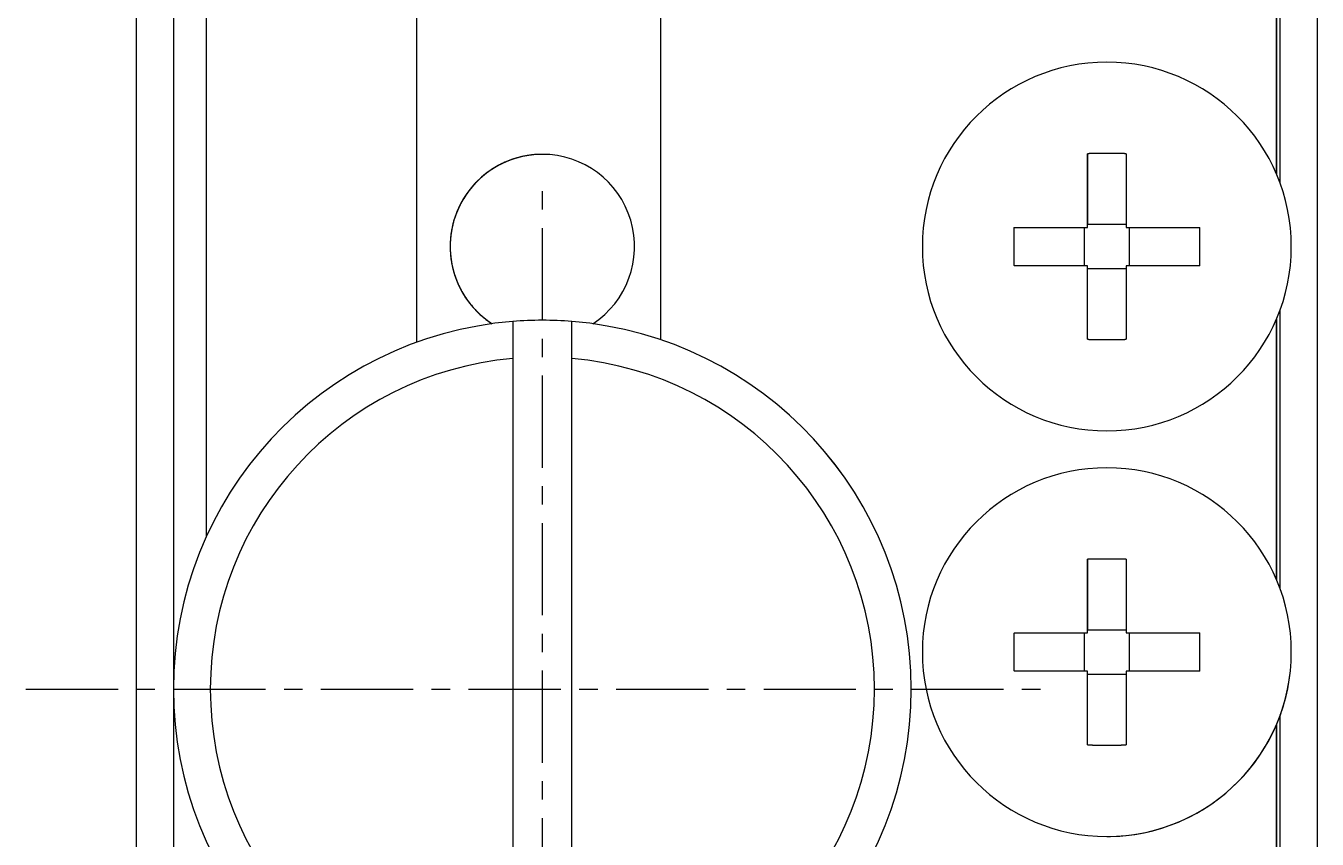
# Model space of a CAD drawing. Extents: x 32 to 301, y 48 to 360.
# Drawn here: x 176.96 to 194.46, y 133.35 to 144.37 of the extents above; entities that cross this region are included whole.
import ezdxf

# ---------------------------------------------------------------- set-up
doc = ezdxf.new("R2010")
doc.units = 0
doc.linetypes.add('CENTER', pattern=[2, 1.25, -0.25, 0.25, -0.25])
doc.layers.get('0').update_dxf_attribs({"linetype": 'CONTINUOUS'})

msp = doc.modelspace()

# ---------------------------------------------------------------- linework, layer by layer
at = {"color": 7, "linetype": 'CONTINUOUS'}
for p, q in [((178.463, 121.882), (178.463, 160.882)), ((178.963, 160.882), (178.963, 135.428)), ((193.963, 142.235), (193.963, 160.882)), ((194.463, 160.382), (194.463, 121.382)), ((179.413, 137.456), (179.413, 147.382)), ((193.913, 142.362), (193.913, 147.382)), ((193.913, 147.382), (193.913, 142.362)), ((182.263, 140.085), (182.263, 146.082)), ((182.263, 140.085), (182.263, 146.082)), ((185.563, 146.082), (185.563, 140.12)), ((191.353, 142.641), (191.353, 141.684)), ((191.353, 141.642), (191.353, 142.641)), ((191.873, 142.641), (191.873, 141.642)), ((190.355, 141.642), (191.353, 141.642)), ((191.312, 141.122), (191.312, 141.642)), ((191.353, 141.684), (191.873, 141.684)), ((191.353, 141.642), (191.353, 141.684)), ((191.873, 141.642), (192.872, 141.642)), ((191.915, 141.642), (191.915, 141.122)), ((191.353, 141.122), (190.355, 141.122)), ((191.353, 141.081), (191.353, 141.122)), ((191.353, 140.124), (191.353, 141.122)), ((191.873, 141.081), (191.353, 141.081)), ((191.353, 140.124), (191.353, 141.081)), ((192.872, 141.122), (191.873, 141.122)), ((191.873, 141.122), (191.873, 140.124)), ((193.963, 136.735), (193.963, 140.53)), ((183.563, 140.366), (183.563, 130.398)), ((183.563, 140.366), (183.563, 139.865)), ((184.363, 139.865), (184.363, 140.366)), ((193.913, 136.862), (193.913, 140.403)), ((193.913, 140.403), (193.913, 136.862)), ((183.563, 139.865), (183.563, 130.9)), ((184.363, 130.9), (184.363, 139.865)), ((191.353, 137.141), (191.353, 136.184)), ((191.353, 136.142), (191.353, 137.141)), ((191.873, 137.141), (191.873, 136.142)), ((191.353, 136.184), (191.873, 136.184)), ((191.353, 136.142), (191.353, 136.184)), ((190.355, 136.142), (191.353, 136.142)), ((191.312, 135.622), (191.312, 136.142)), ((191.873, 136.142), (192.872, 136.142)), ((191.915, 136.142), (191.915, 135.622)), ((191.353, 135.622), (190.355, 135.622)), ((191.353, 135.581), (191.353, 135.622)), ((191.353, 134.624), (191.353, 135.622)), ((191.873, 135.581), (191.353, 135.581)), ((191.353, 134.624), (191.353, 135.581)), ((192.872, 135.622), (191.873, 135.622)), ((191.873, 135.622), (191.873, 134.624)), ((178.963, 135.337), (178.963, 121.882)), ((193.963, 131.235), (193.963, 135.03)), ((193.913, 131.362), (193.913, 134.903)), ((193.913, 134.903), (193.913, 131.362))]:
    msp.add_line(p, q, dxfattribs=at)
at = {"color": 1, "linetype": 'CENTER'}
for p, q in [((183.963, 128.382), (183.963, 142.382)), ((176.963, 135.382), (190.963, 135.382))]:
    msp.add_line(p, q, dxfattribs=at)
at = {"color": 7, "linetype": 'CONTINUOUS'}
for points in [[(183.963, 142.632, 0), (183.938, 142.632, 0), (183.913, 142.631, 0), (183.888, 142.63, 0), (183.863, 142.628, 0), (183.838, 142.626, 0), (183.814, 142.623, 0), (183.789, 142.62, 0), (183.764, 142.616, 0), (183.739, 142.612, 0), (183.715, 142.607, 0), (183.69, 142.602, 0), (183.666, 142.597, 0), (183.642, 142.59, 0), (183.617, 142.584, 0), (183.593, 142.576, 0), (183.57, 142.569, 0), (183.546, 142.561, 0), (183.522, 142.552, 0), (183.499, 142.543, 0), (183.476, 142.534, 0), (183.453, 142.524, 0), (183.43, 142.513, 0), (183.408, 142.502, 0), (183.385, 142.491, 0), (183.363, 142.479, 0), (183.342, 142.467, 0), (183.32, 142.454, 0), (183.299, 142.441, 0), (183.278, 142.428, 0), (183.257, 142.414, 0), (183.236, 142.399, 0), (183.216, 142.384, 0), (183.196, 142.369, 0), (183.176, 142.354, 0), (183.157, 142.338, 0), (183.138, 142.321, 0), (183.12, 142.305, 0), (183.101, 142.288, 0), (183.083, 142.27, 0), (183.066, 142.252, 0), (183.048, 142.234, 0), (183.032, 142.216, 0), (183.015, 142.197, 0), (182.999, 142.178, 0), (182.983, 142.158, 0), (182.968, 142.139, 0), (182.953, 142.118, 0), (182.938, 142.098, 0), (182.924, 142.077, 0), (182.911, 142.056, 0), (182.897, 142.035, 0), (182.884, 142.014, 0), (182.872, 141.992, 0), (182.86, 141.97, 0), (182.849, 141.948, 0), (182.837, 141.925, 0), (182.827, 141.903, 0), (182.817, 141.88, 0), (182.807, 141.857, 0), (182.798, 141.834, 0), (182.789, 141.81, 0), (182.78, 141.786, 0), (182.773, 141.763, 0), (182.765, 141.739, 0), (182.758, 141.715, 0), (182.752, 141.691, 0), (182.746, 141.666, 0), (182.741, 141.642, 0), (182.736, 141.617, 0), (182.731, 141.593, 0), (182.727, 141.568, 0), (182.724, 141.543, 0), (182.721, 141.518, 0), (182.718, 141.493, 0), (182.716, 141.468, 0), (182.715, 141.443, 0), (182.714, 141.418, 0), (182.713, 141.393, 0), (182.713, 141.368, 0), (182.714, 141.343, 0), (182.715, 141.318, 0), (182.717, 141.293, 0), (182.719, 141.268, 0), (182.721, 141.243, 0), (182.724, 141.219, 0), (182.728, 141.194, 0), (182.732, 141.169, 0), (182.736, 141.144, 0), (182.741, 141.12, 0), (182.747, 141.096, 0), (182.753, 141.071, 0), (182.759, 141.047, 0), (182.766, 141.023, 0), (182.774, 140.999, 0), (182.782, 140.975, 0), (182.79, 140.952, 0), (182.799, 140.928, 0), (182.808, 140.905, 0), (182.818, 140.882, 0), (182.828, 140.859, 0), (182.839, 140.837, 0), (182.85, 140.814, 0), (182.862, 140.792, 0), (182.874, 140.77, 0), (182.886, 140.748, 0), (182.899, 140.727, 0), (182.912, 140.706, 0), (182.926, 140.685, 0), (182.94, 140.664, 0), (182.955, 140.644, 0), (182.97, 140.624, 0), (182.985, 140.604, 0), (183.001, 140.585, 0), (183.017, 140.566, 0), (183.034, 140.547, 0), (183.051, 140.528, 0), (183.068, 140.51, 0), (183.086, 140.492, 0), (183.104, 140.475, 0), (183.122, 140.458, 0), (183.141, 140.441, 0), (183.16, 140.425, 0), (183.179, 140.409, 0), (183.199, 140.394, 0), (183.219, 140.379, 0), (183.239, 140.364, 0), (183.259, 140.35, 0), (183.28, 140.336, 0)], [(183.963, 142.632, 0), (183.95, 142.632, 0), (183.936, 142.632, 0), (183.923, 142.632, 0), (183.91, 142.631, 0), (183.896, 142.631, 0), (183.883, 142.63, 0), (183.869, 142.629, 0), (183.856, 142.628, 0), (183.842, 142.627, 0), (183.829, 142.625, 0), (183.816, 142.624, 0), (183.802, 142.622, 0), (183.789, 142.62, 0), (183.775, 142.618, 0), (183.762, 142.616, 0), (183.749, 142.614, 0), (183.736, 142.612, 0), (183.722, 142.609, 0), (183.709, 142.606, 0), (183.696, 142.604, 0), (183.683, 142.601, 0), (183.67, 142.597, 0), (183.657, 142.594, 0), (183.644, 142.591, 0), (183.631, 142.587, 0), (183.618, 142.584, 0), (183.605, 142.58, 0), (183.592, 142.576, 0), (183.579, 142.572, 0), (183.566, 142.568, 0), (183.553, 142.563, 0), (183.541, 142.559, 0), (183.528, 142.554, 0), (183.515, 142.549, 0), (183.503, 142.545, 0), (183.49, 142.54, 0), (183.478, 142.534, 0), (183.466, 142.529, 0), (183.453, 142.524, 0), (183.441, 142.518, 0), (183.429, 142.512, 0), (183.417, 142.507, 0), (183.405, 142.501, 0), (183.393, 142.495, 0), (183.381, 142.488, 0), (183.369, 142.482, 0), (183.357, 142.475, 0), (183.345, 142.469, 0), (183.333, 142.462, 0), (183.322, 142.455, 0), (183.31, 142.448, 0), (183.299, 142.441, 0), (183.288, 142.434, 0), (183.276, 142.427, 0), (183.265, 142.419, 0), (183.254, 142.412, 0), (183.243, 142.404, 0), (183.232, 142.396, 0), (183.221, 142.388, 0), (183.21, 142.38, 0), (183.199, 142.372, 0), (183.189, 142.364, 0), (183.178, 142.355, 0), (183.168, 142.347, 0), (183.158, 142.338, 0), (183.147, 142.329, 0), (183.137, 142.32, 0), (183.127, 142.311, 0), (183.117, 142.302, 0), (183.107, 142.293, 0), (183.097, 142.284, 0), (183.088, 142.275, 0), (183.078, 142.265, 0), (183.069, 142.255, 0), (183.059, 142.246, 0), (183.05, 142.236, 0), (183.041, 142.226, 0), (183.032, 142.216, 0), (183.023, 142.206, 0), (183.014, 142.196, 0), (183.006, 142.186, 0), (182.997, 142.175, 0), (182.988, 142.165, 0), (182.98, 142.154, 0), (182.972, 142.144, 0), (182.964, 142.133, 0), (182.956, 142.122, 0), (182.948, 142.111, 0), (182.94, 142.1, 0), (182.932, 142.089, 0), (182.925, 142.078, 0), (182.917, 142.067, 0), (182.91, 142.055, 0), (182.903, 142.044, 0), (182.896, 142.032, 0), (182.889, 142.021, 0), (182.882, 142.009, 0), (182.875, 141.998, 0), (182.869, 141.986, 0), (182.862, 141.974, 0), (182.856, 141.962, 0), (182.85, 141.95, 0), (182.844, 141.938, 0), (182.838, 141.926, 0), (182.832, 141.914, 0), (182.826, 141.902, 0), (182.821, 141.889, 0), (182.815, 141.877, 0), (182.81, 141.865, 0), (182.805, 141.852, 0), (182.8, 141.84, 0), (182.795, 141.827, 0), (182.79, 141.814, 0), (182.786, 141.802, 0), (182.781, 141.789, 0), (182.777, 141.776, 0), (182.773, 141.763, 0), (182.769, 141.751, 0), (182.765, 141.738, 0), (182.761, 141.725, 0), (182.758, 141.712, 0), (182.754, 141.699, 0), (182.751, 141.686, 0), (182.748, 141.673, 0), (182.744, 141.659, 0), (182.742, 141.646, 0), (182.739, 141.633, 0), (182.736, 141.62, 0)], [(191.873, 142.641, 0), (191.869, 142.641, 0), (191.865, 142.641, 0), (191.861, 142.641, 0), (191.857, 142.641, 0), (191.853, 142.642, 0), (191.849, 142.642, 0), (191.845, 142.642, 0), (191.841, 142.642, 0), (191.837, 142.642, 0), (191.833, 142.642, 0), (191.829, 142.642, 0), (191.825, 142.642, 0), (191.82, 142.642, 0), (191.816, 142.642, 0), (191.812, 142.642, 0), (191.808, 142.643, 0), (191.804, 142.643, 0), (191.8, 142.643, 0), (191.796, 142.643, 0), (191.792, 142.643, 0), (191.788, 142.643, 0), (191.784, 142.643, 0), (191.78, 142.643, 0), (191.776, 142.643, 0), (191.772, 142.643, 0), (191.768, 142.643, 0), (191.764, 142.643, 0), (191.76, 142.643, 0), (191.756, 142.643, 0), (191.751, 142.643, 0), (191.747, 142.644, 0), (191.743, 142.644, 0), (191.739, 142.644, 0), (191.735, 142.644, 0), (191.731, 142.644, 0), (191.727, 142.644, 0), (191.723, 142.644, 0), (191.719, 142.644, 0), (191.715, 142.644, 0), (191.711, 142.644, 0), (191.707, 142.644, 0), (191.703, 142.644, 0), (191.699, 142.644, 0), (191.695, 142.644, 0), (191.69, 142.644, 0), (191.686, 142.644, 0), (191.682, 142.644, 0), (191.678, 142.644, 0), (191.674, 142.644, 0), (191.67, 142.644, 0), (191.666, 142.644, 0), (191.662, 142.644, 0), (191.658, 142.644, 0), (191.654, 142.644, 0), (191.65, 142.644, 0), (191.646, 142.644, 0), (191.642, 142.644, 0), (191.638, 142.644, 0), (191.634, 142.644, 0), (191.63, 142.644, 0), (191.625, 142.644, 0), (191.621, 142.644, 0), (191.617, 142.644, 0), (191.613, 142.644, 0), (191.609, 142.644, 0), (191.605, 142.644, 0), (191.601, 142.644, 0), (191.597, 142.644, 0), (191.593, 142.644, 0), (191.589, 142.644, 0), (191.585, 142.644, 0), (191.581, 142.644, 0), (191.577, 142.644, 0), (191.573, 142.644, 0), (191.569, 142.644, 0), (191.564, 142.644, 0), (191.56, 142.644, 0), (191.556, 142.644, 0), (191.552, 142.644, 0), (191.548, 142.644, 0), (191.544, 142.644, 0), (191.54, 142.644, 0), (191.536, 142.644, 0), (191.532, 142.644, 0), (191.528, 142.644, 0), (191.524, 142.644, 0), (191.52, 142.644, 0), (191.516, 142.644, 0), (191.512, 142.644, 0), (191.508, 142.644, 0), (191.504, 142.644, 0), (191.499, 142.644, 0), (191.495, 142.644, 0), (191.491, 142.644, 0), (191.487, 142.644, 0), (191.483, 142.644, 0), (191.479, 142.644, 0), (191.475, 142.643, 0), (191.471, 142.643, 0), (191.467, 142.643, 0), (191.463, 142.643, 0), (191.459, 142.643, 0), (191.455, 142.643, 0), (191.451, 142.643, 0), (191.447, 142.643, 0), (191.443, 142.643, 0), (191.439, 142.643, 0), (191.434, 142.643, 0), (191.43, 142.643, 0), (191.426, 142.643, 0), (191.422, 142.643, 0), (191.418, 142.643, 0), (191.414, 142.642, 0), (191.41, 142.642, 0), (191.406, 142.642, 0), (191.402, 142.642, 0), (191.398, 142.642, 0), (191.394, 142.642, 0), (191.39, 142.642, 0), (191.386, 142.642, 0), (191.382, 142.642, 0), (191.378, 142.642, 0), (191.374, 142.642, 0), (191.37, 142.641, 0), (191.365, 142.641, 0), (191.361, 142.641, 0), (191.357, 142.641, 0), (191.353, 142.641, 0)], [(182.736, 141.62, 0), (182.735, 141.616, 0), (182.735, 141.613, 0), (182.734, 141.609, 0), (182.733, 141.605, 0), (182.733, 141.602, 0), (182.732, 141.598, 0), (182.731, 141.594, 0), (182.731, 141.591, 0), (182.73, 141.587, 0), (182.73, 141.583, 0), (182.729, 141.579, 0), (182.728, 141.576, 0), (182.728, 141.572, 0), (182.727, 141.568, 0), (182.727, 141.565, 0), (182.726, 141.561, 0), (182.726, 141.557, 0), (182.725, 141.554, 0), (182.725, 141.55, 0), (182.724, 141.546, 0), (182.724, 141.543, 0), (182.723, 141.539, 0), (182.723, 141.535, 0), (182.722, 141.531, 0), (182.722, 141.528, 0), (182.721, 141.524, 0), (182.721, 141.52, 0), (182.721, 141.517, 0), (182.72, 141.513, 0), (182.72, 141.509, 0), (182.719, 141.505, 0), (182.719, 141.502, 0), (182.719, 141.498, 0), (182.718, 141.494, 0), (182.718, 141.491, 0), (182.718, 141.487, 0), (182.717, 141.483, 0), (182.717, 141.479, 0), (182.717, 141.476, 0), (182.717, 141.472, 0), (182.716, 141.468, 0), (182.716, 141.465, 0), (182.716, 141.461, 0), (182.716, 141.457, 0), (182.715, 141.453, 0), (182.715, 141.45, 0), (182.715, 141.446, 0), (182.715, 141.442, 0), (182.715, 141.438, 0), (182.715, 141.435, 0), (182.714, 141.431, 0), (182.714, 141.427, 0), (182.714, 141.424, 0), (182.714, 141.42, 0), (182.714, 141.416, 0), (182.714, 141.412, 0), (182.714, 141.409, 0), (182.714, 141.405, 0), (182.714, 141.401, 0), (182.714, 141.397, 0), (182.713, 141.394, 0), (182.713, 141.39, 0), (182.713, 141.386, 0), (182.713, 141.382, 0), (182.713, 141.379, 0), (182.713, 141.375, 0), (182.713, 141.371, 0), (182.714, 141.368, 0), (182.714, 141.364, 0), (182.714, 141.36, 0), (182.714, 141.356, 0), (182.714, 141.353, 0), (182.714, 141.349, 0), (182.714, 141.345, 0), (182.714, 141.341, 0), (182.714, 141.338, 0), (182.714, 141.334, 0), (182.715, 141.33, 0), (182.715, 141.327, 0), (182.715, 141.323, 0), (182.715, 141.319, 0), (182.715, 141.315, 0), (182.715, 141.312, 0), (182.716, 141.308, 0), (182.716, 141.304, 0), (182.716, 141.3, 0), (182.716, 141.297, 0), (182.717, 141.293, 0), (182.717, 141.289, 0), (182.717, 141.286, 0), (182.717, 141.282, 0), (182.718, 141.278, 0), (182.718, 141.274, 0), (182.718, 141.271, 0), (182.719, 141.267, 0), (182.719, 141.263, 0), (182.719, 141.259, 0), (182.72, 141.256, 0), (182.72, 141.252, 0), (182.721, 141.248, 0), (182.721, 141.245, 0), (182.721, 141.241, 0), (182.722, 141.237, 0), (182.722, 141.234, 0), (182.723, 141.23, 0), (182.723, 141.226, 0), (182.724, 141.222, 0), (182.724, 141.219, 0), (182.725, 141.215, 0), (182.725, 141.211, 0), (182.726, 141.208, 0), (182.726, 141.204, 0), (182.727, 141.2, 0), (182.727, 141.197, 0), (182.728, 141.193, 0), (182.728, 141.189, 0), (182.729, 141.185, 0), (182.73, 141.182, 0), (182.73, 141.178, 0), (182.731, 141.174, 0), (182.731, 141.171, 0), (182.732, 141.167, 0), (182.733, 141.163, 0), (182.733, 141.16, 0), (182.734, 141.156, 0), (182.735, 141.152, 0), (182.735, 141.149, 0), (182.736, 141.145, 0)], [(190.355, 141.642, 0), (190.355, 141.638, 0), (190.354, 141.634, 0), (190.354, 141.63, 0), (190.354, 141.626, 0), (190.354, 141.622, 0), (190.354, 141.618, 0), (190.354, 141.614, 0), (190.354, 141.61, 0), (190.354, 141.606, 0), (190.354, 141.602, 0), (190.354, 141.598, 0), (190.354, 141.594, 0), (190.353, 141.59, 0), (190.353, 141.586, 0), (190.353, 141.582, 0), (190.353, 141.578, 0), (190.353, 141.573, 0), (190.353, 141.569, 0), (190.353, 141.565, 0), (190.353, 141.561, 0), (190.353, 141.557, 0), (190.353, 141.553, 0), (190.353, 141.549, 0), (190.353, 141.545, 0), (190.353, 141.541, 0), (190.353, 141.537, 0), (190.352, 141.533, 0), (190.352, 141.529, 0), (190.352, 141.525, 0), (190.352, 141.521, 0), (190.352, 141.517, 0), (190.352, 141.513, 0), (190.352, 141.508, 0), (190.352, 141.504, 0), (190.352, 141.5, 0), (190.352, 141.496, 0), (190.352, 141.492, 0), (190.352, 141.488, 0), (190.352, 141.484, 0), (190.352, 141.48, 0), (190.352, 141.476, 0), (190.352, 141.472, 0), (190.352, 141.468, 0), (190.352, 141.464, 0), (190.352, 141.46, 0), (190.352, 141.456, 0), (190.352, 141.452, 0), (190.352, 141.448, 0), (190.352, 141.443, 0), (190.351, 141.439, 0), (190.351, 141.435, 0), (190.351, 141.431, 0), (190.351, 141.427, 0), (190.351, 141.423, 0), (190.351, 141.419, 0), (190.351, 141.415, 0), (190.351, 141.411, 0), (190.351, 141.407, 0), (190.351, 141.403, 0), (190.351, 141.399, 0), (190.351, 141.395, 0), (190.351, 141.391, 0), (190.351, 141.387, 0), (190.351, 141.382, 0), (190.351, 141.378, 0), (190.351, 141.374, 0), (190.351, 141.37, 0), (190.351, 141.366, 0), (190.351, 141.362, 0), (190.351, 141.358, 0), (190.351, 141.354, 0), (190.351, 141.35, 0), (190.351, 141.346, 0), (190.351, 141.342, 0), (190.351, 141.338, 0), (190.351, 141.334, 0), (190.351, 141.33, 0), (190.351, 141.326, 0), (190.352, 141.322, 0), (190.352, 141.317, 0), (190.352, 141.313, 0), (190.352, 141.309, 0), (190.352, 141.305, 0), (190.352, 141.301, 0), (190.352, 141.297, 0), (190.352, 141.293, 0), (190.352, 141.289, 0), (190.352, 141.285, 0), (190.352, 141.281, 0), (190.352, 141.277, 0), (190.352, 141.273, 0), (190.352, 141.269, 0), (190.352, 141.265, 0), (190.352, 141.261, 0), (190.352, 141.256, 0), (190.352, 141.252, 0), (190.352, 141.248, 0), (190.352, 141.244, 0), (190.352, 141.24, 0), (190.352, 141.236, 0), (190.352, 141.232, 0), (190.353, 141.228, 0), (190.353, 141.224, 0), (190.353, 141.22, 0), (190.353, 141.216, 0), (190.353, 141.212, 0), (190.353, 141.208, 0), (190.353, 141.204, 0), (190.353, 141.2, 0), (190.353, 141.196, 0), (190.353, 141.191, 0), (190.353, 141.187, 0), (190.353, 141.183, 0), (190.353, 141.179, 0), (190.353, 141.175, 0), (190.354, 141.171, 0), (190.354, 141.167, 0), (190.354, 141.163, 0), (190.354, 141.159, 0), (190.354, 141.155, 0), (190.354, 141.151, 0), (190.354, 141.147, 0), (190.354, 141.143, 0), (190.354, 141.139, 0), (190.354, 141.135, 0), (190.354, 141.131, 0), (190.355, 141.127, 0), (190.355, 141.122, 0)], [(192.872, 141.122, 0), (192.872, 141.127, 0), (192.872, 141.131, 0), (192.872, 141.135, 0), (192.872, 141.139, 0), (192.872, 141.143, 0), (192.872, 141.147, 0), (192.873, 141.151, 0), (192.873, 141.155, 0), (192.873, 141.159, 0), (192.873, 141.163, 0), (192.873, 141.167, 0), (192.873, 141.171, 0), (192.873, 141.175, 0), (192.873, 141.179, 0), (192.873, 141.183, 0), (192.873, 141.187, 0), (192.873, 141.191, 0), (192.873, 141.196, 0), (192.874, 141.2, 0), (192.874, 141.204, 0), (192.874, 141.208, 0), (192.874, 141.212, 0), (192.874, 141.216, 0), (192.874, 141.22, 0), (192.874, 141.224, 0), (192.874, 141.228, 0), (192.874, 141.232, 0), (192.874, 141.236, 0), (192.874, 141.24, 0), (192.874, 141.244, 0), (192.874, 141.248, 0), (192.874, 141.252, 0), (192.874, 141.256, 0), (192.874, 141.261, 0), (192.875, 141.265, 0), (192.875, 141.269, 0), (192.875, 141.273, 0), (192.875, 141.277, 0), (192.875, 141.281, 0), (192.875, 141.285, 0), (192.875, 141.289, 0), (192.875, 141.293, 0), (192.875, 141.297, 0), (192.875, 141.301, 0), (192.875, 141.305, 0), (192.875, 141.309, 0), (192.875, 141.313, 0), (192.875, 141.317, 0), (192.875, 141.322, 0), (192.875, 141.326, 0), (192.875, 141.33, 0), (192.875, 141.334, 0), (192.875, 141.338, 0), (192.875, 141.342, 0), (192.875, 141.346, 0), (192.875, 141.35, 0), (192.875, 141.354, 0), (192.875, 141.358, 0), (192.875, 141.362, 0), (192.875, 141.366, 0), (192.875, 141.37, 0), (192.875, 141.374, 0), (192.875, 141.378, 0), (192.875, 141.382, 0), (192.875, 141.387, 0), (192.875, 141.391, 0), (192.875, 141.395, 0), (192.875, 141.399, 0), (192.875, 141.403, 0), (192.875, 141.407, 0), (192.875, 141.411, 0), (192.875, 141.415, 0), (192.875, 141.419, 0), (192.875, 141.423, 0), (192.875, 141.427, 0), (192.875, 141.431, 0), (192.875, 141.435, 0), (192.875, 141.439, 0), (192.875, 141.443, 0), (192.875, 141.448, 0), (192.875, 141.452, 0), (192.875, 141.456, 0), (192.875, 141.46, 0), (192.875, 141.464, 0), (192.875, 141.468, 0), (192.875, 141.472, 0), (192.875, 141.476, 0), (192.875, 141.48, 0), (192.875, 141.484, 0), (192.875, 141.488, 0), (192.875, 141.492, 0), (192.875, 141.496, 0), (192.875, 141.5, 0), (192.874, 141.504, 0), (192.874, 141.508, 0), (192.874, 141.513, 0), (192.874, 141.517, 0), (192.874, 141.521, 0), (192.874, 141.525, 0), (192.874, 141.529, 0), (192.874, 141.533, 0), (192.874, 141.537, 0), (192.874, 141.541, 0), (192.874, 141.545, 0), (192.874, 141.549, 0), (192.874, 141.553, 0), (192.874, 141.557, 0), (192.874, 141.561, 0), (192.874, 141.565, 0), (192.873, 141.569, 0), (192.873, 141.573, 0), (192.873, 141.578, 0), (192.873, 141.582, 0), (192.873, 141.586, 0), (192.873, 141.59, 0), (192.873, 141.594, 0), (192.873, 141.598, 0), (192.873, 141.602, 0), (192.873, 141.606, 0), (192.873, 141.61, 0), (192.873, 141.614, 0), (192.872, 141.618, 0), (192.872, 141.622, 0), (192.872, 141.626, 0), (192.872, 141.63, 0), (192.872, 141.634, 0), (192.872, 141.638, 0), (192.872, 141.642, 0)], [(182.736, 141.145, 0), (182.738, 141.137, 0), (182.739, 141.13, 0), (182.741, 141.122, 0), (182.743, 141.114, 0), (182.744, 141.107, 0), (182.746, 141.099, 0), (182.748, 141.091, 0), (182.75, 141.084, 0), (182.751, 141.076, 0), (182.753, 141.069, 0), (182.755, 141.061, 0), (182.757, 141.054, 0), (182.76, 141.046, 0), (182.762, 141.038, 0), (182.764, 141.031, 0), (182.766, 141.023, 0), (182.768, 141.016, 0), (182.771, 141.009, 0), (182.773, 141.001, 0), (182.775, 140.994, 0), (182.778, 140.986, 0), (182.78, 140.979, 0), (182.783, 140.971, 0), (182.786, 140.964, 0), (182.788, 140.957, 0), (182.791, 140.949, 0), (182.794, 140.942, 0), (182.796, 140.935, 0), (182.799, 140.927, 0), (182.802, 140.92, 0), (182.805, 140.913, 0), (182.808, 140.906, 0), (182.811, 140.898, 0), (182.814, 140.891, 0), (182.817, 140.884, 0), (182.82, 140.877, 0), (182.823, 140.87, 0), (182.827, 140.862, 0), (182.83, 140.855, 0), (182.833, 140.848, 0), (182.837, 140.841, 0), (182.84, 140.834, 0), (182.844, 140.827, 0), (182.847, 140.82, 0), (182.851, 140.813, 0), (182.854, 140.806, 0), (182.858, 140.799, 0), (182.861, 140.792, 0), (182.865, 140.785, 0), (182.869, 140.779, 0), (182.873, 140.772, 0), (182.877, 140.765, 0), (182.88, 140.758, 0), (182.884, 140.751, 0), (182.888, 140.745, 0), (182.892, 140.738, 0), (182.896, 140.731, 0), (182.901, 140.725, 0), (182.905, 140.718, 0), (182.909, 140.711, 0), (182.913, 140.705, 0), (182.917, 140.698, 0), (182.922, 140.692, 0), (182.926, 140.685, 0), (182.93, 140.679, 0), (182.935, 140.672, 0), (182.939, 140.666, 0), (182.944, 140.659, 0), (182.948, 140.653, 0), (182.953, 140.647, 0), (182.958, 140.64, 0), (182.962, 140.634, 0), (182.967, 140.628, 0), (182.972, 140.622, 0), (182.976, 140.615, 0), (182.981, 140.609, 0), (182.986, 140.603, 0), (182.991, 140.597, 0), (182.996, 140.591, 0), (183.001, 140.585, 0), (183.006, 140.579, 0), (183.011, 140.573, 0), (183.016, 140.567, 0), (183.021, 140.561, 0), (183.026, 140.555, 0), (183.032, 140.549, 0), (183.037, 140.543, 0), (183.042, 140.538, 0), (183.047, 140.532, 0), (183.053, 140.526, 0), (183.058, 140.52, 0), (183.064, 140.515, 0), (183.069, 140.509, 0), (183.075, 140.504, 0), (183.08, 140.498, 0), (183.086, 140.493, 0), (183.091, 140.487, 0), (183.097, 140.482, 0), (183.102, 140.476, 0), (183.108, 140.471, 0), (183.114, 140.466, 0), (183.12, 140.46, 0), (183.125, 140.455, 0), (183.131, 140.45, 0), (183.137, 140.445, 0), (183.143, 140.439, 0), (183.149, 140.434, 0), (183.155, 140.429, 0), (183.161, 140.424, 0), (183.167, 140.419, 0), (183.173, 140.414, 0), (183.179, 140.409, 0), (183.185, 140.404, 0), (183.191, 140.399, 0), (183.197, 140.395, 0), (183.204, 140.39, 0), (183.21, 140.385, 0), (183.216, 140.38, 0), (183.222, 140.376, 0), (183.229, 140.371, 0), (183.235, 140.367, 0), (183.241, 140.362, 0), (183.248, 140.358, 0), (183.254, 140.353, 0), (183.261, 140.349, 0), (183.267, 140.344, 0), (183.274, 140.34, 0), (183.28, 140.336, 0)], [(191.353, 140.124, 0), (191.357, 140.124, 0), (191.361, 140.124, 0), (191.365, 140.124, 0), (191.37, 140.123, 0), (191.374, 140.123, 0), (191.378, 140.123, 0), (191.382, 140.123, 0), (191.386, 140.123, 0), (191.39, 140.123, 0), (191.394, 140.123, 0), (191.398, 140.123, 0), (191.402, 140.123, 0), (191.406, 140.123, 0), (191.41, 140.123, 0), (191.414, 140.123, 0), (191.418, 140.122, 0), (191.422, 140.122, 0), (191.426, 140.122, 0), (191.43, 140.122, 0), (191.434, 140.122, 0), (191.439, 140.122, 0), (191.443, 140.122, 0), (191.447, 140.122, 0), (191.451, 140.122, 0), (191.455, 140.122, 0), (191.459, 140.122, 0), (191.463, 140.122, 0), (191.467, 140.122, 0), (191.471, 140.122, 0), (191.475, 140.121, 0), (191.479, 140.121, 0), (191.483, 140.121, 0), (191.487, 140.121, 0), (191.491, 140.121, 0), (191.495, 140.121, 0), (191.499, 140.121, 0), (191.504, 140.121, 0), (191.508, 140.121, 0), (191.512, 140.121, 0), (191.516, 140.121, 0), (191.52, 140.121, 0), (191.524, 140.121, 0), (191.528, 140.121, 0), (191.532, 140.121, 0), (191.536, 140.121, 0), (191.54, 140.121, 0), (191.544, 140.121, 0), (191.548, 140.121, 0), (191.552, 140.121, 0), (191.556, 140.121, 0), (191.56, 140.121, 0), (191.564, 140.121, 0), (191.569, 140.121, 0), (191.573, 140.121, 0), (191.577, 140.121, 0), (191.581, 140.121, 0), (191.585, 140.121, 0), (191.589, 140.121, 0), (191.593, 140.121, 0), (191.597, 140.121, 0), (191.601, 140.121, 0), (191.605, 140.121, 0), (191.609, 140.121, 0), (191.613, 140.121, 0), (191.617, 140.121, 0), (191.621, 140.121, 0), (191.625, 140.121, 0), (191.63, 140.121, 0), (191.634, 140.121, 0), (191.638, 140.121, 0), (191.642, 140.121, 0), (191.646, 140.121, 0), (191.65, 140.121, 0), (191.654, 140.121, 0), (191.658, 140.121, 0), (191.662, 140.121, 0), (191.666, 140.121, 0), (191.67, 140.121, 0), (191.674, 140.121, 0), (191.678, 140.121, 0), (191.682, 140.121, 0), (191.686, 140.121, 0), (191.69, 140.121, 0), (191.695, 140.121, 0), (191.699, 140.121, 0), (191.703, 140.121, 0), (191.707, 140.121, 0), (191.711, 140.121, 0), (191.715, 140.121, 0), (191.719, 140.121, 0), (191.723, 140.121, 0), (191.727, 140.121, 0), (191.731, 140.121, 0), (191.735, 140.121, 0), (191.739, 140.121, 0), (191.743, 140.121, 0), (191.747, 140.121, 0), (191.751, 140.121, 0), (191.756, 140.122, 0), (191.76, 140.122, 0), (191.764, 140.122, 0), (191.768, 140.122, 0), (191.772, 140.122, 0), (191.776, 140.122, 0), (191.78, 140.122, 0), (191.784, 140.122, 0), (191.788, 140.122, 0), (191.792, 140.122, 0), (191.796, 140.122, 0), (191.8, 140.122, 0), (191.804, 140.122, 0), (191.808, 140.122, 0), (191.812, 140.123, 0), (191.816, 140.123, 0), (191.82, 140.123, 0), (191.825, 140.123, 0), (191.829, 140.123, 0), (191.833, 140.123, 0), (191.837, 140.123, 0), (191.841, 140.123, 0), (191.845, 140.123, 0), (191.849, 140.123, 0), (191.853, 140.123, 0), (191.857, 140.123, 0), (191.861, 140.124, 0), (191.865, 140.124, 0), (191.869, 140.124, 0), (191.873, 140.124, 0)], [(191.873, 137.141, 0), (191.869, 137.141, 0), (191.865, 137.141, 0), (191.861, 137.141, 0), (191.857, 137.141, 0), (191.853, 137.142, 0), (191.849, 137.142, 0), (191.845, 137.142, 0), (191.841, 137.142, 0), (191.837, 137.142, 0), (191.833, 137.142, 0), (191.829, 137.142, 0), (191.825, 137.142, 0), (191.82, 137.142, 0), (191.816, 137.142, 0), (191.812, 137.142, 0), (191.808, 137.143, 0), (191.804, 137.143, 0), (191.8, 137.143, 0), (191.796, 137.143, 0), (191.792, 137.143, 0), (191.788, 137.143, 0), (191.784, 137.143, 0), (191.78, 137.143, 0), (191.776, 137.143, 0), (191.772, 137.143, 0), (191.768, 137.143, 0), (191.764, 137.143, 0), (191.76, 137.143, 0), (191.756, 137.143, 0), (191.751, 137.143, 0), (191.747, 137.144, 0), (191.743, 137.144, 0), (191.739, 137.144, 0), (191.735, 137.144, 0), (191.731, 137.144, 0), (191.727, 137.144, 0), (191.723, 137.144, 0), (191.719, 137.144, 0), (191.715, 137.144, 0), (191.711, 137.144, 0), (191.707, 137.144, 0), (191.703, 137.144, 0), (191.699, 137.144, 0), (191.695, 137.144, 0), (191.69, 137.144, 0), (191.686, 137.144, 0), (191.682, 137.144, 0), (191.678, 137.144, 0), (191.674, 137.144, 0), (191.67, 137.144, 0), (191.666, 137.144, 0), (191.662, 137.144, 0), (191.658, 137.144, 0), (191.654, 137.144, 0), (191.65, 137.144, 0), (191.646, 137.144, 0), (191.642, 137.144, 0), (191.638, 137.144, 0), (191.634, 137.144, 0), (191.63, 137.144, 0), (191.625, 137.144, 0), (191.621, 137.144, 0), (191.617, 137.144, 0), (191.613, 137.144, 0), (191.609, 137.144, 0), (191.605, 137.144, 0), (191.601, 137.144, 0), (191.597, 137.144, 0), (191.593, 137.144, 0), (191.589, 137.144, 0), (191.585, 137.144, 0), (191.581, 137.144, 0), (191.577, 137.144, 0), (191.573, 137.144, 0), (191.569, 137.144, 0), (191.564, 137.144, 0), (191.56, 137.144, 0), (191.556, 137.144, 0), (191.552, 137.144, 0), (191.548, 137.144, 0), (191.544, 137.144, 0), (191.54, 137.144, 0), (191.536, 137.144, 0), (191.532, 137.144, 0), (191.528, 137.144, 0), (191.524, 137.144, 0), (191.52, 137.144, 0), (191.516, 137.144, 0), (191.512, 137.144, 0), (191.508, 137.144, 0), (191.504, 137.144, 0), (191.499, 137.144, 0), (191.495, 137.144, 0), (191.491, 137.144, 0), (191.487, 137.144, 0), (191.483, 137.144, 0), (191.479, 137.144, 0), (191.475, 137.143, 0), (191.471, 137.143, 0), (191.467, 137.143, 0), (191.463, 137.143, 0), (191.459, 137.143, 0), (191.455, 137.143, 0), (191.451, 137.143, 0), (191.447, 137.143, 0), (191.443, 137.143, 0), (191.439, 137.143, 0), (191.434, 137.143, 0), (191.43, 137.143, 0), (191.426, 137.143, 0), (191.422, 137.143, 0), (191.418, 137.143, 0), (191.414, 137.142, 0), (191.41, 137.142, 0), (191.406, 137.142, 0), (191.402, 137.142, 0), (191.398, 137.142, 0), (191.394, 137.142, 0), (191.39, 137.142, 0), (191.386, 137.142, 0), (191.382, 137.142, 0), (191.378, 137.142, 0), (191.374, 137.142, 0), (191.37, 137.141, 0), (191.365, 137.141, 0), (191.361, 137.141, 0), (191.357, 137.141, 0), (191.353, 137.141, 0)], [(190.355, 136.142, 0), (190.355, 136.138, 0), (190.354, 136.134, 0), (190.354, 136.13, 0), (190.354, 136.126, 0), (190.354, 136.122, 0), (190.354, 136.118, 0), (190.354, 136.114, 0), (190.354, 136.11, 0), (190.354, 136.106, 0), (190.354, 136.102, 0), (190.354, 136.098, 0), (190.354, 136.094, 0), (190.353, 136.09, 0), (190.353, 136.086, 0), (190.353, 136.082, 0), (190.353, 136.078, 0), (190.353, 136.073, 0), (190.353, 136.069, 0), (190.353, 136.065, 0), (190.353, 136.061, 0), (190.353, 136.057, 0), (190.353, 136.053, 0), (190.353, 136.049, 0), (190.353, 136.045, 0), (190.353, 136.041, 0), (190.353, 136.037, 0), (190.352, 136.033, 0), (190.352, 136.029, 0), (190.352, 136.025, 0), (190.352, 136.021, 0), (190.352, 136.017, 0), (190.352, 136.013, 0), (190.352, 136.008, 0), (190.352, 136.004, 0), (190.352, 136, 0), (190.352, 135.996, 0), (190.352, 135.992, 0), (190.352, 135.988, 0), (190.352, 135.984, 0), (190.352, 135.98, 0), (190.352, 135.976, 0), (190.352, 135.972, 0), (190.352, 135.968, 0), (190.352, 135.964, 0), (190.352, 135.96, 0), (190.352, 135.956, 0), (190.352, 135.952, 0), (190.352, 135.948, 0), (190.352, 135.943, 0), (190.351, 135.939, 0), (190.351, 135.935, 0), (190.351, 135.931, 0), (190.351, 135.927, 0), (190.351, 135.923, 0), (190.351, 135.919, 0), (190.351, 135.915, 0), (190.351, 135.911, 0), (190.351, 135.907, 0), (190.351, 135.903, 0), (190.351, 135.899, 0), (190.351, 135.895, 0), (190.351, 135.891, 0), (190.351, 135.887, 0), (190.351, 135.882, 0), (190.351, 135.878, 0), (190.351, 135.874, 0), (190.351, 135.87, 0), (190.351, 135.866, 0), (190.351, 135.862, 0), (190.351, 135.858, 0), (190.351, 135.854, 0), (190.351, 135.85, 0), (190.351, 135.846, 0), (190.351, 135.842, 0), (190.351, 135.838, 0), (190.351, 135.834, 0), (190.351, 135.83, 0), (190.351, 135.826, 0), (190.352, 135.822, 0), (190.352, 135.817, 0), (190.352, 135.813, 0), (190.352, 135.809, 0), (190.352, 135.805, 0), (190.352, 135.801, 0), (190.352, 135.797, 0), (190.352, 135.793, 0), (190.352, 135.789, 0), (190.352, 135.785, 0), (190.352, 135.781, 0), (190.352, 135.777, 0), (190.352, 135.773, 0), (190.352, 135.769, 0), (190.352, 135.765, 0), (190.352, 135.761, 0), (190.352, 135.756, 0), (190.352, 135.752, 0), (190.352, 135.748, 0), (190.352, 135.744, 0), (190.352, 135.74, 0), (190.352, 135.736, 0), (190.352, 135.732, 0), (190.353, 135.728, 0), (190.353, 135.724, 0), (190.353, 135.72, 0), (190.353, 135.716, 0), (190.353, 135.712, 0), (190.353, 135.708, 0), (190.353, 135.704, 0), (190.353, 135.7, 0), (190.353, 135.696, 0), (190.353, 135.691, 0), (190.353, 135.687, 0), (190.353, 135.683, 0), (190.353, 135.679, 0), (190.353, 135.675, 0), (190.354, 135.671, 0), (190.354, 135.667, 0), (190.354, 135.663, 0), (190.354, 135.659, 0), (190.354, 135.655, 0), (190.354, 135.651, 0), (190.354, 135.647, 0), (190.354, 135.643, 0), (190.354, 135.639, 0), (190.354, 135.635, 0), (190.354, 135.631, 0), (190.355, 135.627, 0), (190.355, 135.622, 0)], [(192.872, 135.622, 0), (192.872, 135.627, 0), (192.872, 135.631, 0), (192.872, 135.635, 0), (192.872, 135.639, 0), (192.872, 135.643, 0), (192.872, 135.647, 0), (192.873, 135.651, 0), (192.873, 135.655, 0), (192.873, 135.659, 0), (192.873, 135.663, 0), (192.873, 135.667, 0), (192.873, 135.671, 0), (192.873, 135.675, 0), (192.873, 135.679, 0), (192.873, 135.683, 0), (192.873, 135.687, 0), (192.873, 135.691, 0), (192.873, 135.696, 0), (192.874, 135.7, 0), (192.874, 135.704, 0), (192.874, 135.708, 0), (192.874, 135.712, 0), (192.874, 135.716, 0), (192.874, 135.72, 0), (192.874, 135.724, 0), (192.874, 135.728, 0), (192.874, 135.732, 0), (192.874, 135.736, 0), (192.874, 135.74, 0), (192.874, 135.744, 0), (192.874, 135.748, 0), (192.874, 135.752, 0), (192.874, 135.756, 0), (192.874, 135.761, 0), (192.875, 135.765, 0), (192.875, 135.769, 0), (192.875, 135.773, 0), (192.875, 135.777, 0), (192.875, 135.781, 0), (192.875, 135.785, 0), (192.875, 135.789, 0), (192.875, 135.793, 0), (192.875, 135.797, 0), (192.875, 135.801, 0), (192.875, 135.805, 0), (192.875, 135.809, 0), (192.875, 135.813, 0), (192.875, 135.817, 0), (192.875, 135.822, 0), (192.875, 135.826, 0), (192.875, 135.83, 0), (192.875, 135.834, 0), (192.875, 135.838, 0), (192.875, 135.842, 0), (192.875, 135.846, 0), (192.875, 135.85, 0), (192.875, 135.854, 0), (192.875, 135.858, 0), (192.875, 135.862, 0), (192.875, 135.866, 0), (192.875, 135.87, 0), (192.875, 135.874, 0), (192.875, 135.878, 0), (192.875, 135.882, 0), (192.875, 135.887, 0), (192.875, 135.891, 0), (192.875, 135.895, 0), (192.875, 135.899, 0), (192.875, 135.903, 0), (192.875, 135.907, 0), (192.875, 135.911, 0), (192.875, 135.915, 0), (192.875, 135.919, 0), (192.875, 135.923, 0), (192.875, 135.927, 0), (192.875, 135.931, 0), (192.875, 135.935, 0), (192.875, 135.939, 0), (192.875, 135.943, 0), (192.875, 135.948, 0), (192.875, 135.952, 0), (192.875, 135.956, 0), (192.875, 135.96, 0), (192.875, 135.964, 0), (192.875, 135.968, 0), (192.875, 135.972, 0), (192.875, 135.976, 0), (192.875, 135.98, 0), (192.875, 135.984, 0), (192.875, 135.988, 0), (192.875, 135.992, 0), (192.875, 135.996, 0), (192.875, 136, 0), (192.874, 136.004, 0), (192.874, 136.008, 0), (192.874, 136.013, 0), (192.874, 136.017, 0), (192.874, 136.021, 0), (192.874, 136.025, 0), (192.874, 136.029, 0), (192.874, 136.033, 0), (192.874, 136.037, 0), (192.874, 136.041, 0), (192.874, 136.045, 0), (192.874, 136.049, 0), (192.874, 136.053, 0), (192.874, 136.057, 0), (192.874, 136.061, 0), (192.874, 136.065, 0), (192.873, 136.069, 0), (192.873, 136.073, 0), (192.873, 136.078, 0), (192.873, 136.082, 0), (192.873, 136.086, 0), (192.873, 136.09, 0), (192.873, 136.094, 0), (192.873, 136.098, 0), (192.873, 136.102, 0), (192.873, 136.106, 0), (192.873, 136.11, 0), (192.873, 136.114, 0), (192.872, 136.118, 0), (192.872, 136.122, 0), (192.872, 136.126, 0), (192.872, 136.13, 0), (192.872, 136.134, 0), (192.872, 136.138, 0), (192.872, 136.142, 0)], [(191.353, 134.624, 0), (191.357, 134.624, 0), (191.361, 134.624, 0), (191.365, 134.624, 0), (191.37, 134.623, 0), (191.374, 134.623, 0), (191.378, 134.623, 0), (191.382, 134.623, 0), (191.386, 134.623, 0), (191.39, 134.623, 0), (191.394, 134.623, 0), (191.398, 134.623, 0), (191.402, 134.623, 0), (191.406, 134.623, 0), (191.41, 134.623, 0), (191.414, 134.623, 0), (191.418, 134.622, 0), (191.422, 134.622, 0), (191.426, 134.622, 0), (191.43, 134.622, 0), (191.434, 134.622, 0), (191.439, 134.622, 0), (191.443, 134.622, 0), (191.447, 134.622, 0), (191.451, 134.622, 0), (191.455, 134.622, 0), (191.459, 134.622, 0), (191.463, 134.622, 0), (191.467, 134.622, 0), (191.471, 134.622, 0), (191.475, 134.621, 0), (191.479, 134.621, 0), (191.483, 134.621, 0), (191.487, 134.621, 0), (191.491, 134.621, 0), (191.495, 134.621, 0), (191.499, 134.621, 0), (191.504, 134.621, 0), (191.508, 134.621, 0), (191.512, 134.621, 0), (191.516, 134.621, 0), (191.52, 134.621, 0), (191.524, 134.621, 0), (191.528, 134.621, 0), (191.532, 134.621, 0), (191.536, 134.621, 0), (191.54, 134.621, 0), (191.544, 134.621, 0), (191.548, 134.621, 0), (191.552, 134.621, 0), (191.556, 134.621, 0), (191.56, 134.621, 0), (191.564, 134.621, 0), (191.569, 134.621, 0), (191.573, 134.621, 0), (191.577, 134.621, 0), (191.581, 134.621, 0), (191.585, 134.621, 0), (191.589, 134.621, 0), (191.593, 134.621, 0), (191.597, 134.621, 0), (191.601, 134.621, 0), (191.605, 134.621, 0), (191.609, 134.621, 0), (191.613, 134.621, 0), (191.617, 134.621, 0), (191.621, 134.621, 0), (191.625, 134.621, 0), (191.63, 134.621, 0), (191.634, 134.621, 0), (191.638, 134.621, 0), (191.642, 134.621, 0), (191.646, 134.621, 0), (191.65, 134.621, 0), (191.654, 134.621, 0), (191.658, 134.621, 0), (191.662, 134.621, 0), (191.666, 134.621, 0), (191.67, 134.621, 0), (191.674, 134.621, 0), (191.678, 134.621, 0), (191.682, 134.621, 0), (191.686, 134.621, 0), (191.69, 134.621, 0), (191.695, 134.621, 0), (191.699, 134.621, 0), (191.703, 134.621, 0), (191.707, 134.621, 0), (191.711, 134.621, 0), (191.715, 134.621, 0), (191.719, 134.621, 0), (191.723, 134.621, 0), (191.727, 134.621, 0), (191.731, 134.621, 0), (191.735, 134.621, 0), (191.739, 134.621, 0), (191.743, 134.621, 0), (191.747, 134.621, 0), (191.751, 134.621, 0), (191.756, 134.622, 0), (191.76, 134.622, 0), (191.764, 134.622, 0), (191.768, 134.622, 0), (191.772, 134.622, 0), (191.776, 134.622, 0), (191.78, 134.622, 0), (191.784, 134.622, 0), (191.788, 134.622, 0), (191.792, 134.622, 0), (191.796, 134.622, 0), (191.8, 134.622, 0), (191.804, 134.622, 0), (191.808, 134.622, 0), (191.812, 134.623, 0), (191.816, 134.623, 0), (191.82, 134.623, 0), (191.825, 134.623, 0), (191.829, 134.623, 0), (191.833, 134.623, 0), (191.837, 134.623, 0), (191.841, 134.623, 0), (191.845, 134.623, 0), (191.849, 134.623, 0), (191.853, 134.623, 0), (191.857, 134.623, 0), (191.861, 134.624, 0), (191.865, 134.624, 0), (191.869, 134.624, 0), (191.873, 134.624, 0)]]:
    msp.add_polyline3d(points, dxfattribs=at)
for centre, radius, start, end in [((191.613, 141.382), 2.5, 90, 270), ((191.613, 141.382), 2.5, 0, 90), ((191.613, 141.382), 2.5, 0, 90), ((183.963, 141.382), 1.25, 90, 236.8751), ((183.963, 141.382), 1.25, 303.1219, 90), ((191.613, 141.382), 2.5, 270, 0), ((191.613, 141.382), 2.5, 270, 0), ((183.963, 135.382), 5, 94.5886, 265.4114), ((183.963, 135.382), 5, 90, 94.5886), ((183.963, 135.382), 5, 85.4114, 90), ((183.963, 135.382), 5, 85.411, 90), ((183.963, 135.382), 5, 274.589, 85.411), ((183.963, 135.382), 5, 274.5886, 85.4114), ((183.963, 135.382), 4.5, 95.0997, 264.9003), ((183.963, 135.382), 4.5, 275.0997, 84.9003), ((191.613, 135.882), 2.5, 90, 270), ((191.613, 135.882), 2.5, 0, 90), ((191.613, 135.882), 2.5, 0, 90), ((191.613, 135.882), 2.5, 270, 0), ((191.613, 135.882), 2.5, 271.1474, 0), ((191.613, 135.882), 2.5, 270, 271.1474)]:
    msp.add_arc(centre, radius, start, end, dxfattribs=at)

doc.saveas('drawing.dxf')
